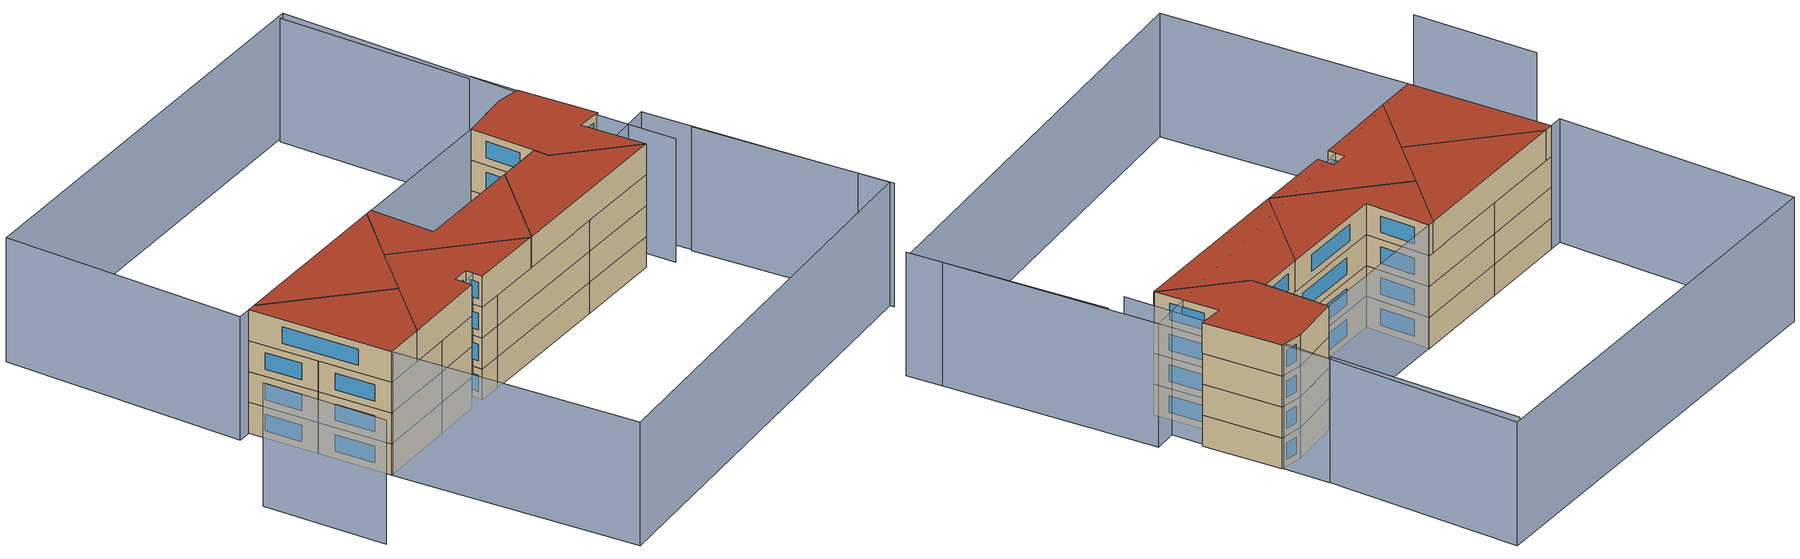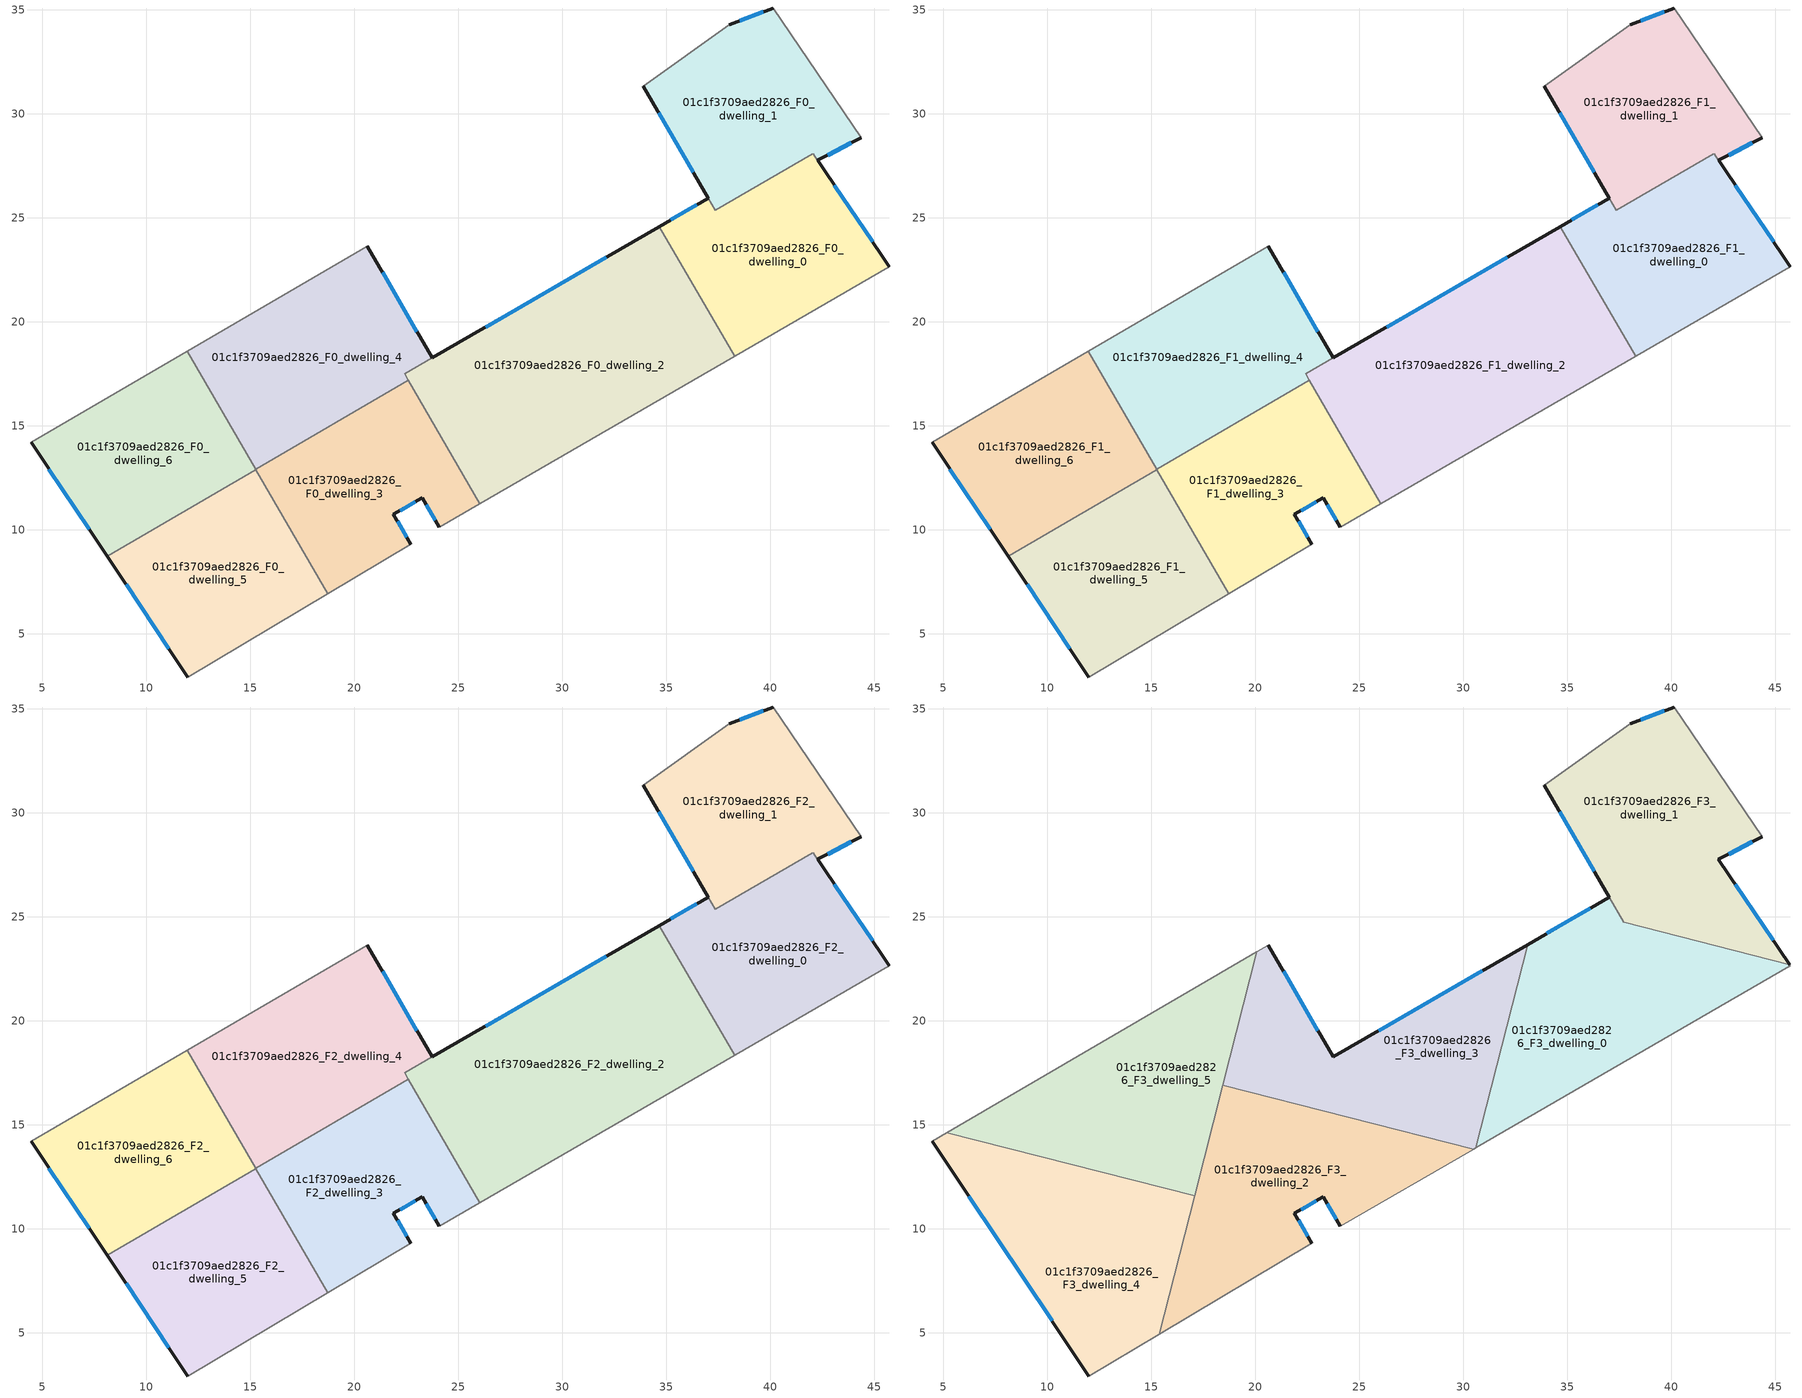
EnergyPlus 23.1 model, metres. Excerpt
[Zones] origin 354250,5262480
01c1f3709aed2826_F0_dwelling_0
 floor ground (EU_floor_Construction): 42.28,27.77 45.74,22.65 38.29,18.34 34.68,24.58 37.03,25.94 37.37,25.36 42.06,28.08 z0
 wall outside (EU_wall_Construction): 37.03,25.94 34.68,24.58 / 45.74,22.65 42.28,27.76 z0:3
 wall to 01c1f3709aed2826_F0_dwelling_1 (EU_wall_Construction): 42.28,27.77 42.07,28.08 / 42.06,28.08 37.37,25.36 37.03,25.94 z0:3
 wall adiabatic (EU_wall_Construction): 38.29,18.34 45.74,22.65 z0:3
 wall to 01c1f3709aed2826_F0_dwelling_2 (EU_wall_Construction): 34.68,24.58 38.29,18.34 z0:3
 window (EU_Window_Construction): 36.48,25.62 35.23,24.9 / 44.93,23.85 43.09,26.56 z0.7:2.3
01c1f3709aed2826_F0_dwelling_1
 floor ground (EU_floor_Construction): 40.16,35.09 44.39,28.86 42.28,27.77 42.07,28.08 37.37,25.36 33.91,31.32 38.04,34.29 z0
 wall outside (EU_wall_Construction): 40.16,35.09 38.04,34.29 / 42.28,27.77 44.39,28.86 / 33.91,31.32 37.03,25.94 z0:3
 wall adiabatic (EU_wall_Construction): 38.04,34.29 33.91,31.32 / 44.39,28.86 40.16,35.09 z0:3
 window (EU_Window_Construction): 39.67,34.9 38.54,34.48 / 42.78,28.02 43.9,28.6 / 34.65,30.06 36.3,27.2 z0.7:2.3
01c1f3709aed2826_F0_dwelling_2
 floor ground (EU_floor_Construction): 34.68,24.58 38.29,18.34 26.05,11.25 22.43,17.5 z0
 wall outside (EU_wall_Construction): 34.68,24.58 23.76,18.27 z0:3
 wall adiabatic (EU_wall_Construction): 26.05,11.25 38.29,18.34 z0:3
 wall to 01c1f3709aed2826_F0_dwelling_4 (EU_wall_Construction): 23.76,18.26 22.43,17.5 22.61,17.18 z0:3
 wall to 01c1f3709aed2826_F0_dwelling_3 (EU_wall_Construction): 22.61,17.18 26.05,11.25 z0:3
 window (EU_Window_Construction): 32.12,23.1 26.32,19.75 z0.7:2.3
01c1f3709aed2826_F0_dwelling_3
 floor ground (EU_floor_Construction): 22.61,17.18 26.05,11.25 24.1,10.12 23.27,11.54 21.89,10.74 22.72,9.32 18.73,6.93 15.26,12.92 z0
 wall outside (EU_wall_Construction): 22.72,9.32 21.89,10.74 23.27,11.54 24.1,10.12 z0:3
 wall adiabatic (EU_wall_Construction): 18.73,6.93 22.72,9.32 / 24.1,10.12 26.05,11.25 z0:3
 wall to 01c1f3709aed2826_F0_dwelling_4 (EU_wall_Construction): 22.61,17.18 15.26,12.92 z0:3
 wall to 01c1f3709aed2826_F0_dwelling_5 (EU_wall_Construction): 15.28,12.89 18.73,6.93 z0:3
 wall to 01c1f3709aed2826_F0_dwelling_6 (EU_wall_Construction): 15.26,12.92 15.28,12.89 z0:3
 window (EU_Window_Construction): 23.47,11.2 23.91,10.45 / 22.22,10.92 22.95,11.35 / 22.53,9.65 22.09,10.4 z0.7:2.3
01c1f3709aed2826_F0_dwelling_4
 floor ground (EU_floor_Construction): 20.63,23.65 23.76,18.26 22.43,17.5 22.61,17.18 15.26,12.92 11.98,18.59 z0
 wall outside (EU_wall_Construction): 23.76,18.26 20.63,23.65 z0:3
 wall adiabatic (EU_wall_Construction): 20.63,23.65 11.98,18.59 z0:3
 wall to 01c1f3709aed2826_F0_dwelling_6 (EU_wall_Construction): 11.98,18.59 15.26,12.92 z0:3
 window (EU_Window_Construction): 23.02,19.53 21.37,22.38 z0.7:2.3
01c1f3709aed2826_F0_dwelling_5
 floor ground (EU_floor_Construction): 15.28,12.89 18.73,6.93 12.01,2.92 8.12,8.74 z0
 wall outside (EU_wall_Construction): 8.12,8.74 12.01,2.92 z0:3
 wall adiabatic (EU_wall_Construction): 12.01,2.92 18.73,6.93 z0:3
 wall to 01c1f3709aed2826_F0_dwelling_6 (EU_wall_Construction): 15.28,12.89 8.12,8.74 z0:3
 window (EU_Window_Construction): 9.03,7.37 11.1,4.29 z0.7:2.3
01c1f3709aed2826_F0_dwelling_6
 floor ground (EU_floor_Construction): 11.98,18.59 15.28,12.89 8.12,8.74 4.47,14.21 z0
 wall outside (EU_wall_Construction): 4.47,14.21 8.12,8.74 z0:3
 wall adiabatic (EU_wall_Construction): 11.98,18.59 4.47,14.21 z0:3
 window (EU_Window_Construction): 5.33,12.92 7.26,10.02 z0.7:2.3
01c1f3709aed2826_F1_dwelling_0
 floor to 01c1f3709aed2826_F0_dwelling_0 (EU_floor_Construction): 42.28,27.77 45.74,22.65 38.29,18.34 34.68,24.58 37.03,25.94 37.37,25.36 42.07,28.08 z3
 wall outside (EU_wall_Construction): 37.03,25.94 34.68,24.58 / 45.74,22.65 42.28,27.76 z3:6
 wall to 01c1f3709aed2826_F1_dwelling_1 (EU_wall_Construction): 42.28,27.77 42.07,28.08 / 42.06,28.08 37.37,25.36 37.03,25.94 z3:6
 wall adiabatic (EU_wall_Construction): 38.29,18.34 45.74,22.65 z3:6
 wall to 01c1f3709aed2826_F1_dwelling_2 (EU_wall_Construction): 34.68,24.58 38.29,18.34 z3:6
 window (EU_Window_Construction): 36.48,25.62 35.23,24.9 / 44.93,23.85 43.09,26.56 z3.7:5.3
01c1f3709aed2826_F1_dwelling_1
 floor to 01c1f3709aed2826_F0_dwelling_1 (EU_floor_Construction): 40.16,35.09 44.39,28.86 42.28,27.77 42.07,28.08 37.37,25.36 33.91,31.32 38.04,34.29 z3
 wall outside (EU_wall_Construction): 40.16,35.09 38.04,34.29 / 42.28,27.77 44.39,28.86 / 33.91,31.32 37.03,25.94 z3:6
 wall adiabatic (EU_wall_Construction): 38.04,34.29 33.91,31.32 / 44.39,28.86 40.16,35.09 z3:6
 window (EU_Window_Construction): 39.67,34.9 38.54,34.48 / 42.78,28.02 43.9,28.6 / 34.65,30.06 36.3,27.2 z3.7:5.3
01c1f3709aed2826_F1_dwelling_2
 floor to 01c1f3709aed2826_F0_dwelling_2 (EU_floor_Construction): 34.68,24.58 38.29,18.34 26.05,11.25 22.43,17.5 z3
 wall outside (EU_wall_Construction): 34.68,24.58 23.76,18.27 z3:6
 wall adiabatic (EU_wall_Construction): 26.05,11.25 38.29,18.34 z3:6
 wall to 01c1f3709aed2826_F1_dwelling_4 (EU_wall_Construction): 23.76,18.26 22.43,17.5 22.61,17.18 z3:6
 wall to 01c1f3709aed2826_F1_dwelling_3 (EU_wall_Construction): 22.61,17.18 26.05,11.25 z3:6
 window (EU_Window_Construction): 32.12,23.1 26.32,19.75 z3.7:5.3
01c1f3709aed2826_F1_dwelling_3
 floor to 01c1f3709aed2826_F0_dwelling_3 (EU_floor_Construction): 22.61,17.18 26.05,11.25 24.1,10.12 23.27,11.54 21.89,10.74 22.72,9.32 18.73,6.93 15.26,12.92 z3
 wall outside (EU_wall_Construction): 22.72,9.32 21.89,10.74 23.27,11.54 24.1,10.12 z3:6
 wall adiabatic (EU_wall_Construction): 18.73,6.93 22.72,9.32 / 24.1,10.12 26.05,11.25 z3:6
 wall to 01c1f3709aed2826_F1_dwelling_4 (EU_wall_Construction): 22.61,17.18 15.26,12.92 z3:6
 wall to 01c1f3709aed2826_F1_dwelling_5 (EU_wall_Construction): 15.28,12.89 18.73,6.93 z3:6
 wall to 01c1f3709aed2826_F1_dwelling_6 (EU_wall_Construction): 15.26,12.92 15.28,12.89 z3:6
 window (EU_Window_Construction): 23.47,11.2 23.91,10.45 / 22.22,10.92 22.95,11.35 / 22.53,9.65 22.09,10.4 z3.7:5.3
01c1f3709aed2826_F1_dwelling_4
 floor to 01c1f3709aed2826_F0_dwelling_4 (EU_floor_Construction): 20.63,23.65 23.76,18.26 22.43,17.5 22.61,17.18 15.26,12.92 11.98,18.59 z3
 wall outside (EU_wall_Construction): 23.76,18.26 20.63,23.65 z3:6
 wall adiabatic (EU_wall_Construction): 20.63,23.65 11.98,18.59 z3:6
 wall to 01c1f3709aed2826_F1_dwelling_6 (EU_wall_Construction): 11.98,18.59 15.26,12.92 z3:6
 window (EU_Window_Construction): 23.02,19.53 21.37,22.38 z3.7:5.3
01c1f3709aed2826_F1_dwelling_5
 floor to 01c1f3709aed2826_F0_dwelling_5 (EU_floor_Construction): 15.28,12.89 18.73,6.93 12.01,2.92 8.12,8.74 z3
 wall outside (EU_wall_Construction): 8.12,8.74 12.01,2.92 z3:6
 wall adiabatic (EU_wall_Construction): 12.01,2.92 18.73,6.93 z3:6
 wall to 01c1f3709aed2826_F1_dwelling_6 (EU_wall_Construction): 15.28,12.89 8.12,8.74 z3:6
 window (EU_Window_Construction): 9.03,7.37 11.1,4.29 z3.7:5.3
01c1f3709aed2826_F1_dwelling_6
 floor to 01c1f3709aed2826_F0_dwelling_6 (EU_floor_Construction): 11.98,18.59 15.28,12.89 8.12,8.74 4.47,14.21 z3
 wall outside (EU_wall_Construction): 4.47,14.21 8.12,8.74 z3:6
 wall adiabatic (EU_wall_Construction): 11.98,18.59 4.47,14.21 z3:6
 window (EU_Window_Construction): 5.33,12.92 7.26,10.02 z3.7:5.3
01c1f3709aed2826_F2_dwelling_0
 floor to 01c1f3709aed2826_F1_dwelling_0 (EU_floor_Construction): 42.28,27.77 45.74,22.65 38.29,18.34 34.68,24.58 37.03,25.94 37.37,25.36 42.07,28.08 z6
 wall outside (EU_wall_Construction): 37.03,25.94 34.68,24.58 / 45.74,22.65 42.28,27.76 z6:9
 wall to 01c1f3709aed2826_F2_dwelling_1 (EU_wall_Construction): 42.28,27.77 42.07,28.08 / 42.06,28.08 37.37,25.36 37.03,25.94 z6:9
 wall adiabatic (EU_wall_Construction): 38.29,18.34 45.74,22.65 z6:9
 wall to 01c1f3709aed2826_F2_dwelling_2 (EU_wall_Construction): 34.68,24.58 38.29,18.34 z6:9
 window (EU_Window_Construction): 36.48,25.62 35.23,24.9 / 44.93,23.85 43.09,26.56 z6.7:8.3
01c1f3709aed2826_F2_dwelling_1
 floor to 01c1f3709aed2826_F1_dwelling_1 (EU_floor_Construction): 40.16,35.09 44.39,28.86 42.28,27.77 42.07,28.08 37.37,25.36 33.91,31.32 38.04,34.29 z6
 wall outside (EU_wall_Construction): 40.16,35.09 38.04,34.29 / 42.28,27.77 44.39,28.86 / 33.91,31.32 37.03,25.94 z6:9
 wall adiabatic (EU_wall_Construction): 38.04,34.29 33.91,31.32 / 44.39,28.86 40.16,35.09 z6:9
 window (EU_Window_Construction): 39.67,34.9 38.54,34.48 / 42.78,28.02 43.9,28.6 / 34.65,30.06 36.3,27.2 z6.7:8.3
01c1f3709aed2826_F2_dwelling_2
 floor to 01c1f3709aed2826_F1_dwelling_2 (EU_floor_Construction): 34.68,24.58 38.29,18.34 26.05,11.25 22.43,17.5 z6
 wall outside (EU_wall_Construction): 34.68,24.58 23.76,18.27 z6:9
 wall adiabatic (EU_wall_Construction): 26.05,11.25 38.29,18.34 z6:9
 wall to 01c1f3709aed2826_F2_dwelling_4 (EU_wall_Construction): 23.76,18.26 22.43,17.5 22.61,17.18 z6:9
 wall to 01c1f3709aed2826_F2_dwelling_3 (EU_wall_Construction): 22.61,17.18 26.05,11.25 z6:9
 window (EU_Window_Construction): 32.12,23.1 26.32,19.75 z6.7:8.3
01c1f3709aed2826_F2_dwelling_3
 floor to 01c1f3709aed2826_F1_dwelling_3 (EU_floor_Construction): 22.61,17.18 26.05,11.25 24.1,10.12 23.27,11.54 21.89,10.74 22.72,9.32 18.73,6.93 15.26,12.92 z6
 wall outside (EU_wall_Construction): 22.72,9.32 21.89,10.74 23.27,11.54 24.1,10.12 z6:9
 wall adiabatic (EU_wall_Construction): 18.73,6.93 22.72,9.32 / 24.1,10.12 26.05,11.25 z6:9
 wall to 01c1f3709aed2826_F2_dwelling_4 (EU_wall_Construction): 22.61,17.18 15.26,12.92 z6:9
 wall to 01c1f3709aed2826_F2_dwelling_5 (EU_wall_Construction): 15.28,12.89 18.73,6.93 z6:9
 wall to 01c1f3709aed2826_F2_dwelling_6 (EU_wall_Construction): 15.26,12.92 15.28,12.89 z6:9
 window (EU_Window_Construction): 23.47,11.2 23.91,10.45 / 22.22,10.92 22.95,11.35 / 22.53,9.65 22.09,10.4 z6.7:8.3
 ceiling adiabatic (EU_roof_Construction): 17.09,11.59 17.8,14.39 15.26,12.92 15.85,11.9 z9
01c1f3709aed2826_F2_dwelling_4
 floor to 01c1f3709aed2826_F1_dwelling_4 (EU_floor_Construction): 20.63,23.65 23.76,18.26 22.43,17.5 22.61,17.18 15.26,12.92 11.98,18.59 z6
 wall outside (EU_wall_Construction): 23.76,18.26 20.63,23.65 z6:9
 wall adiabatic (EU_wall_Construction): 20.63,23.65 11.98,18.59 z6:9
 wall to 01c1f3709aed2826_F2_dwelling_6 (EU_wall_Construction): 11.98,18.59 15.26,12.92 z6:9
 window (EU_Window_Construction): 23.02,19.53 21.37,22.38 z6.7:8.3
 ceiling adiabatic (EU_roof_Construction): 17.8,14.39 20.08,23.32 11.98,18.59 15.26,12.92 z9
01c1f3709aed2826_F2_dwelling_5
 floor to 01c1f3709aed2826_F1_dwelling_5 (EU_floor_Construction): 15.28,12.89 18.73,6.93 12.01,2.92 8.12,8.74 z6
 wall outside (EU_wall_Construction): 8.12,8.74 12.01,2.92 z6:9
 wall adiabatic (EU_wall_Construction): 12.01,2.92 18.73,6.93 z6:9
 wall to 01c1f3709aed2826_F2_dwelling_6 (EU_wall_Construction): 15.28,12.89 8.12,8.74 z6:9
 window (EU_Window_Construction): 9.03,7.37 11.1,4.29 z6.7:8.3
01c1f3709aed2826_F2_dwelling_6
 floor to 01c1f3709aed2826_F1_dwelling_6 (EU_floor_Construction): 11.98,18.59 15.28,12.89 8.12,8.74 4.47,14.21 z6
 wall outside (EU_wall_Construction): 4.47,14.21 8.12,8.74 z6:9
 wall adiabatic (EU_wall_Construction): 11.98,18.59 4.47,14.21 z6:9
 window (EU_Window_Construction): 5.33,12.92 7.26,10.02 z6.7:8.3
01c1f3709aed2826_F3_dwelling_0
 floor to 01c1f3709aed2826_F2_dwelling_0 (EU_floor_Construction): 45.71,22.69 45.74,22.65 38.29,18.34 34.68,24.58 37.03,25.94 37.74,24.73 z9
 floor to 01c1f3709aed2826_F2_dwelling_2 (EU_floor_Construction): 34.68,24.58 38.29,18.34 30.61,13.89 33.11,23.67 z9
 wall outside (EU_wall_Construction): 37.03,25.94 33.11,23.67 z9:12
 wall adiabatic (EU_wall_Construction): 30.61,13.89 45.74,22.65 45.71,22.69 z9:12
 wall to 01c1f3709aed2826_F3_dwelling_3 (EU_wall_Construction): 33.11,23.67 30.61,13.89 z9:12
 wall to 01c1f3709aed2826_F3_dwelling_1 (EU_wall_Construction): 45.71,22.69 37.74,24.73 37.03,25.94 z9:12
 window (EU_Window_Construction): 36.11,25.41 34.03,24.2 z9.7:11.3
 roof outside (EU_roof_Construction): 45.74,22.65 45.71,22.69 37.74,24.73 37.03,25.94 33.11,23.67 30.61,13.89 z12
01c1f3709aed2826_F3_dwelling_1
 floor to 01c1f3709aed2826_F2_dwelling_1 (EU_floor_Construction): 40.16,35.09 44.39,28.86 42.28,27.77 42.07,28.08 37.37,25.36 33.91,31.32 38.04,34.29 z9
 floor to 01c1f3709aed2826_F2_dwelling_0 (EU_floor_Construction): 42.28,27.77 45.71,22.69 37.74,24.73 37.37,25.36 42.07,28.08 z9
 wall outside (EU_wall_Construction): 40.16,35.09 38.04,34.29 / 45.71,22.69 42.28,27.77 44.4,28.86 / 33.91,31.32 37.03,25.94 z9:12
 wall adiabatic (EU_wall_Construction): 38.04,34.29 33.91,31.32 / 44.4,28.86 40.16,35.09 z9:12
 window (EU_Window_Construction): 39.67,34.9 38.54,34.48 / 42.78,28.02 43.9,28.6 / 44.91,23.89 43.09,26.57 / 34.65,30.06 36.3,27.2 z9.7:11.3
 roof outside (EU_roof_Construction): 45.71,22.69 42.28,27.77 44.4,28.86 40.16,35.09 38.04,34.29 33.91,31.32 37.74,24.73 z12
01c1f3709aed2826_F3_dwelling_2
 floor to 01c1f3709aed2826_F2_dwelling_3 (EU_floor_Construction): 23.53,15.61 26.05,11.25 24.1,10.12 23.27,11.54 21.89,10.74 22.72,9.32 18.73,6.93 16.77,10.33 17.8,14.39 21.01,16.25 z9
 floor to 01c1f3709aed2826_F2_dwelling_2 (EU_floor_Construction): 30.5,13.83 26.05,11.25 23.53,15.61 z9
 floor to 01c1f3709aed2826_F2_dwelling_5 (EU_floor_Construction): 16.77,10.33 18.73,6.93 15.39,4.94 z9
 floor to 01c1f3709aed2826_F2_dwelling_4 (EU_floor_Construction): 21.01,16.25 17.8,14.39 18.44,16.9 z9
 wall outside (EU_wall_Construction): 22.72,9.32 21.89,10.74 23.27,11.54 24.1,10.12 z9:12
 wall adiabatic (EU_wall_Construction): 15.39,4.94 22.72,9.32 / 24.1,10.12 30.51,13.83 z9:12
 wall to 01c1f3709aed2826_F3_dwelling_3 (EU_wall_Construction): 30.51,13.83 18.44,16.9 z9:12
 wall to 01c1f3709aed2826_F3_dwelling_4 (EU_wall_Construction): 17.09,11.59 15.39,4.94 z9:12
 wall to 01c1f3709aed2826_F3_dwelling_5 (EU_wall_Construction): 18.44,16.9 17.09,11.59 z9:12
 window (EU_Window_Construction): 22.53,9.65 22.09,10.4 / 23.47,11.2 23.91,10.45 / 22.22,10.92 22.95,11.35 z9.7:11.3
 roof outside (EU_roof_Construction): 24.1,10.12 30.51,13.83 18.44,16.9 15.39,4.94 22.72,9.32 21.89,10.74 23.27,11.54 z12
01c1f3709aed2826_F3_dwelling_3
 floor to 01c1f3709aed2826_F2_dwelling_2 (EU_floor_Construction): 33.11,23.67 30.61,13.89 30.5,13.83 23.53,15.61 22.43,17.5 z9
 floor to 01c1f3709aed2826_F2_dwelling_4 (EU_floor_Construction): 20.63,23.65 23.75,18.26 22.43,17.5 22.61,17.18 21.01,16.25 18.44,16.9 20.08,23.32 z9
 floor to 01c1f3709aed2826_F2_dwelling_3 (EU_floor_Construction): 22.61,17.18 23.53,15.61 21.01,16.25 z9
 wall outside (EU_wall_Construction): 33.11,23.67 23.76,18.26 20.63,23.65 z9:12
 wall adiabatic (EU_wall_Construction): 20.63,23.65 20.08,23.33 / 30.51,13.83 30.61,13.89 z9:12
 wall to 01c1f3709aed2826_F3_dwelling_5 (EU_wall_Construction): 20.08,23.33 18.44,16.9 z9:12
 window (EU_Window_Construction): 23.02,19.53 21.37,22.38 / 30.91,22.4 25.95,19.53 z9.7:11.3
 roof outside (EU_roof_Construction): 30.61,13.89 33.11,23.67 23.76,18.26 20.63,23.65 20.08,23.33 18.44,16.9 30.51,13.83 z12
01c1f3709aed2826_F3_dwelling_4
 floor to 01c1f3709aed2826_F2_dwelling_5 (EU_floor_Construction): 15.85,11.9 16.77,10.33 15.39,4.94 12.01,2.92 8.12,8.74 14.28,12.3 z9
 floor to 01c1f3709aed2826_F2_dwelling_6 (EU_floor_Construction): 14.28,12.3 8.12,8.74 4.47,14.21 5.18,14.62 z9
 floor to 01c1f3709aed2826_F2_dwelling_3 (EU_floor_Construction): 17.09,11.59 16.77,10.33 15.85,11.9 z9
 wall outside (EU_wall_Construction): 4.47,14.21 12.01,2.92 z9:12
 wall adiabatic (EU_wall_Construction): 12.01,2.92 15.39,4.94 / 5.18,14.62 4.47,14.21 z9:12
 wall to 01c1f3709aed2826_F3_dwelling_5 (EU_wall_Construction): 17.09,11.59 5.18,14.62 z9:12
 window (EU_Window_Construction): 6.24,11.56 10.24,5.57 z9.7:11.3
 roof outside (EU_roof_Construction): 15.39,4.94 17.09,11.59 5.18,14.62 4.47,14.21 12.01,2.92 z12
01c1f3709aed2826_F3_dwelling_5
 floor to 01c1f3709aed2826_F2_dwelling_6 (EU_floor_Construction): 11.98,18.59 15.28,12.89 14.28,12.3 5.18,14.62 z9
 floor to 01c1f3709aed2826_F2_dwelling_5 (EU_floor_Construction): 15.28,12.89 15.85,11.9 14.28,12.3 z9
 floor adiabatic (EU_floor_Construction): 20.08,23.33 17.09,11.59 15.85,11.9 11.98,18.59 z9
 wall adiabatic (EU_wall_Construction): 20.08,23.33 5.18,14.62 z9:12
 roof outside (EU_roof_Construction): 17.09,11.59 20.08,23.33 5.18,14.62 z12
shading: 0.29,3.37 6.62,-6.6 / 37.39,38.53 27.83,54.17 / 61.21,7.79 50.34,23.32 / 48.3,22.23 37.64,38.82 / 60.97,8.08 25.25,-16.4 / 25.25,-16.4 12.01,2.92 / 12.01,2.92 47.73,27.4 / 47.73,27.4 60.97,8.08 / 39.95,34.83 3.34,13.55 / 3.34,13.55 -8.25,33.5 / -8.25,33.5 28.36,54.78 / 28.36,54.78 39.95,34.83 z0:12
[Building]
EU S2 Campaign: North Axis=0; Terrain=City; Solar Distribution=FullExterior
[Site:Location]
Budapest.Ferenc.Liszt.Intl.AP: Latitude=47.437; Longitude=19.256; Time Zone=1; Elevation=185
[SizingPeriod:WeatherFileDays]
AnnualSizingPeriod: Begin Month=1; Begin Day of Month=1; End Month=12; End Day of Month=31; Day of Week for Start Day=Monday; Use Weather File Daylight Saving Period=No; Use Weather File Rain and Snow Indicators=No
[MATERIAL]
EU_InternalMass_Material: Roughness=MediumRough; Thickness=0.1; Conductivity=1; Density=1800; Specific Heat=900; Thermal Absorptance=0.9; Solar Absorptance=0.7; Visible Absorptance=0.7
[MATERIAL:NOMASS] Roughness=MediumRough; Thermal Absorptance=0.9; Solar Absorptance=0.7; Visible Absorptance=0.7
Name | Thermal Resistance
EU_wall_NoMass | 0.832559
EU_roof_NoMass | 1.39638
EU_floor_NoMass | 0.872794
[WINDOWMATERIAL:SIMPLEGLAZINGSYSTEM]
EU_Window_SimpleGlazing: UFactor=2.79869; Solar Heat Gain Coefficient=0.75; Visible Transmittance=0.75
[CONSTRUCTION]
EU_wall_Construction: EU_wall_NoMass
EU_roof_Construction: EU_roof_NoMass
EU_floor_Construction: EU_floor_NoMass
EU_Window_Construction: EU_Window_SimpleGlazing
EU_InternalMass_Construction: EU_InternalMass_Material
[ZONE] Type=1; Multiplier=1; Ceiling Height=autocalculate; Floor Area=autocalculate; Part of Total Floor Area=Yes
Name | Volume
01c1f3709aed2826_F0_dwelling_0 | 169.797
01c1f3709aed2826_F1_dwelling_0; 01c1f3709aed2826_F2_dwelling_0 | 169.804
01c1f3709aed2826_F3_dwelling_0 | 226.263
01c1f3709aed2826_F0_dwelling_1; 01c1f3709aed2826_F1_dwelling_1; 01c1f3709aed2826_F2_dwelling_1 | 165.013
01c1f3709aed2826_F3_dwelling_1 | 224.296
01c1f3709aed2826_F0_dwelling_2; 01c1f3709aed2826_F1_dwelling_2; 01c1f3709aed2826_F2_dwelling_2 | 306.413
01c1f3709aed2826_F3_dwelling_2 | 221.222
01c1f3709aed2826_F0_dwelling_3; 01c1f3709aed2826_F1_dwelling_3; 01c1f3709aed2826_F2_dwelling_3 | 167.422
01c1f3709aed2826_F3_dwelling_3 | 221.209
01c1f3709aed2826_F0_dwelling_4; 01c1f3709aed2826_F1_dwelling_4; 01c1f3709aed2826_F2_dwelling_4 | 195.941
01c1f3709aed2826_F3_dwelling_4 | 223.254
01c1f3709aed2826_F0_dwelling_5; 01c1f3709aed2826_F1_dwelling_5; 01c1f3709aed2826_F2_dwelling_5 | 167.433
01c1f3709aed2826_F3_dwelling_5 | 223.265
01c1f3709aed2826_F0_dwelling_6; 01c1f3709aed2826_F1_dwelling_6; 01c1f3709aed2826_F2_dwelling_6 | 167.465
[INTERNALMASS] Construction=EU_InternalMass_Construction
Name | Zone or ZoneList | Surface Area
01c1f3709aed2826_F0_dwelling_0_EU_InternalMass | 01c1f3709aed2826_F0_dwelling_0 | 56.6003
01c1f3709aed2826_F0_dwelling_1_EU_InternalMass | 01c1f3709aed2826_F0_dwelling_1 | 55.0299
01c1f3709aed2826_F0_dwelling_2_EU_InternalMass | 01c1f3709aed2826_F0_dwelling_2 | 102.137
01c1f3709aed2826_F0_dwelling_3_EU_InternalMass | 01c1f3709aed2826_F0_dwelling_3 | 55.8071
01c1f3709aed2826_F0_dwelling_4_EU_InternalMass | 01c1f3709aed2826_F0_dwelling_4 | 65.3133
01c1f3709aed2826_F0_dwelling_5_EU_InternalMass | 01c1f3709aed2826_F0_dwelling_5 | 55.8112
01c1f3709aed2826_F0_dwelling_6_EU_InternalMass | 01c1f3709aed2826_F0_dwelling_6 | 55.8214
01c1f3709aed2826_F1_dwelling_0_EU_InternalMass | 01c1f3709aed2826_F1_dwelling_0 | 56.6003
01c1f3709aed2826_F1_dwelling_1_EU_InternalMass | 01c1f3709aed2826_F1_dwelling_1 | 55.0299
01c1f3709aed2826_F1_dwelling_2_EU_InternalMass | 01c1f3709aed2826_F1_dwelling_2 | 102.137
01c1f3709aed2826_F1_dwelling_3_EU_InternalMass | 01c1f3709aed2826_F1_dwelling_3 | 55.8071
01c1f3709aed2826_F1_dwelling_4_EU_InternalMass | 01c1f3709aed2826_F1_dwelling_4 | 65.3133
01c1f3709aed2826_F1_dwelling_5_EU_InternalMass | 01c1f3709aed2826_F1_dwelling_5 | 55.8112
01c1f3709aed2826_F1_dwelling_6_EU_InternalMass | 01c1f3709aed2826_F1_dwelling_6 | 55.8214
01c1f3709aed2826_F2_dwelling_0_EU_InternalMass | 01c1f3709aed2826_F2_dwelling_0 | 56.6003
01c1f3709aed2826_F2_dwelling_1_EU_InternalMass | 01c1f3709aed2826_F2_dwelling_1 | 55.0299
01c1f3709aed2826_F2_dwelling_2_EU_InternalMass | 01c1f3709aed2826_F2_dwelling_2 | 102.137
01c1f3709aed2826_F2_dwelling_3_EU_InternalMass | 01c1f3709aed2826_F2_dwelling_3 | 55.8071
01c1f3709aed2826_F2_dwelling_4_EU_InternalMass | 01c1f3709aed2826_F2_dwelling_4 | 65.3133
01c1f3709aed2826_F2_dwelling_5_EU_InternalMass | 01c1f3709aed2826_F2_dwelling_5 | 55.8112
01c1f3709aed2826_F2_dwelling_6_EU_InternalMass | 01c1f3709aed2826_F2_dwelling_6 | 55.8214
01c1f3709aed2826_F3_dwelling_0_EU_InternalMass | 01c1f3709aed2826_F3_dwelling_0 | 75.4205
01c1f3709aed2826_F3_dwelling_1_EU_InternalMass | 01c1f3709aed2826_F3_dwelling_1 | 74.7852
01c1f3709aed2826_F3_dwelling_2_EU_InternalMass | 01c1f3709aed2826_F3_dwelling_2 | 73.7408
01c1f3709aed2826_F3_dwelling_3_EU_InternalMass | 01c1f3709aed2826_F3_dwelling_3 | 73.7364
01c1f3709aed2826_F3_dwelling_4_EU_InternalMass | 01c1f3709aed2826_F3_dwelling_4 | 74.418
01c1f3709aed2826_F3_dwelling_5_EU_InternalMass | 01c1f3709aed2826_F3_dwelling_5 | 74.4215
[OTHEREQUIPMENT] Fuel Type=Electricity; Design Level Calculation Method=Watts/Area; Power per Zone Floor Area=1; Fraction Latent=0; Fraction Radiant=0; Fraction Lost=0; Carbon Dioxide Generation Rate=0; EndUse Subcategory=EU_Step8_InternalGains
Name | Zone or ZoneList or Space or SpaceList | Schedule
EU_Step8_InternalGain_01c1f3709aed2826_F0_dwelling_0_f000 | 01c1f3709aed2826_F0_dwelling_0 | EU_Step8_GainSchedule_01c1f3709aed2826_F0_dwelling_0_f000
EU_Step8_InternalGain_01c1f3709aed2826_F0_dwelling_1_f000 | 01c1f3709aed2826_F0_dwelling_1 | EU_Step8_GainSchedule_01c1f3709aed2826_F0_dwelling_1_f000
EU_Step8_InternalGain_01c1f3709aed2826_F0_dwelling_2_f000 | 01c1f3709aed2826_F0_dwelling_2 | EU_Step8_GainSchedule_01c1f3709aed2826_F0_dwelling_2_f000
EU_Step8_InternalGain_01c1f3709aed2826_F0_dwelling_3_f000 | 01c1f3709aed2826_F0_dwelling_3 | EU_Step8_GainSchedule_01c1f3709aed2826_F0_dwelling_3_f000
EU_Step8_InternalGain_01c1f3709aed2826_F0_dwelling_4_f000 | 01c1f3709aed2826_F0_dwelling_4 | EU_Step8_GainSchedule_01c1f3709aed2826_F0_dwelling_4_f000
EU_Step8_InternalGain_01c1f3709aed2826_F0_dwelling_5_f000 | 01c1f3709aed2826_F0_dwelling_5 | EU_Step8_GainSchedule_01c1f3709aed2826_F0_dwelling_5_f000
EU_Step8_InternalGain_01c1f3709aed2826_F0_dwelling_6_f000 | 01c1f3709aed2826_F0_dwelling_6 | EU_Step8_GainSchedule_01c1f3709aed2826_F0_dwelling_6_f000
EU_Step8_InternalGain_01c1f3709aed2826_F1_dwelling_0_f000 | 01c1f3709aed2826_F1_dwelling_0 | EU_Step8_GainSchedule_01c1f3709aed2826_F1_dwelling_0_f000
EU_Step8_InternalGain_01c1f3709aed2826_F1_dwelling_1_f000 | 01c1f3709aed2826_F1_dwelling_1 | EU_Step8_GainSchedule_01c1f3709aed2826_F1_dwelling_1_f000
EU_Step8_InternalGain_01c1f3709aed2826_F1_dwelling_2_f000 | 01c1f3709aed2826_F1_dwelling_2 | EU_Step8_GainSchedule_01c1f3709aed2826_F1_dwelling_2_f000
EU_Step8_InternalGain_01c1f3709aed2826_F1_dwelling_3_f000 | 01c1f3709aed2826_F1_dwelling_3 | EU_Step8_GainSchedule_01c1f3709aed2826_F1_dwelling_3_f000
EU_Step8_InternalGain_01c1f3709aed2826_F1_dwelling_4_f000 | 01c1f3709aed2826_F1_dwelling_4 | EU_Step8_GainSchedule_01c1f3709aed2826_F1_dwelling_4_f000
EU_Step8_InternalGain_01c1f3709aed2826_F1_dwelling_5_f000 | 01c1f3709aed2826_F1_dwelling_5 | EU_Step8_GainSchedule_01c1f3709aed2826_F1_dwelling_5_f000
EU_Step8_InternalGain_01c1f3709aed2826_F1_dwelling_6_f000 | 01c1f3709aed2826_F1_dwelling_6 | EU_Step8_GainSchedule_01c1f3709aed2826_F1_dwelling_6_f000
EU_Step8_InternalGain_01c1f3709aed2826_F2_dwelling_0_f000 | 01c1f3709aed2826_F2_dwelling_0 | EU_Step8_GainSchedule_01c1f3709aed2826_F2_dwelling_0_f000
EU_Step8_InternalGain_01c1f3709aed2826_F2_dwelling_1_f000 | 01c1f3709aed2826_F2_dwelling_1 | EU_Step8_GainSchedule_01c1f3709aed2826_F2_dwelling_1_f000
EU_Step8_InternalGain_01c1f3709aed2826_F2_dwelling_2_f000 | 01c1f3709aed2826_F2_dwelling_2 | EU_Step8_GainSchedule_01c1f3709aed2826_F2_dwelling_2_f000
EU_Step8_InternalGain_01c1f3709aed2826_F2_dwelling_3_f000 | 01c1f3709aed2826_F2_dwelling_3 | EU_Step8_GainSchedule_01c1f3709aed2826_F2_dwelling_3_f000
EU_Step8_InternalGain_01c1f3709aed2826_F2_dwelling_4_f000 | 01c1f3709aed2826_F2_dwelling_4 | EU_Step8_GainSchedule_01c1f3709aed2826_F2_dwelling_4_f000
EU_Step8_InternalGain_01c1f3709aed2826_F2_dwelling_5_f000 | 01c1f3709aed2826_F2_dwelling_5 | EU_Step8_GainSchedule_01c1f3709aed2826_F2_dwelling_5_f000
EU_Step8_InternalGain_01c1f3709aed2826_F2_dwelling_6_f000 | 01c1f3709aed2826_F2_dwelling_6 | EU_Step8_GainSchedule_01c1f3709aed2826_F2_dwelling_6_f000
EU_Step8_InternalGain_01c1f3709aed2826_F3_dwelling_0_f000 | 01c1f3709aed2826_F3_dwelling_0 | EU_Step8_GainSchedule_01c1f3709aed2826_F3_dwelling_0_f000
EU_Step8_InternalGain_01c1f3709aed2826_F3_dwelling_1_f000 | 01c1f3709aed2826_F3_dwelling_1 | EU_Step8_GainSchedule_01c1f3709aed2826_F3_dwelling_1_f000
EU_Step8_InternalGain_01c1f3709aed2826_F3_dwelling_2_f000 | 01c1f3709aed2826_F3_dwelling_2 | EU_Step8_GainSchedule_01c1f3709aed2826_F3_dwelling_2_f000
EU_Step8_InternalGain_01c1f3709aed2826_F3_dwelling_3_f000 | 01c1f3709aed2826_F3_dwelling_3 | EU_Step8_GainSchedule_01c1f3709aed2826_F3_dwelling_3_f000
EU_Step8_InternalGain_01c1f3709aed2826_F3_dwelling_4_f000 | 01c1f3709aed2826_F3_dwelling_4 | EU_Step8_GainSchedule_01c1f3709aed2826_F3_dwelling_4_f000
EU_Step8_InternalGain_01c1f3709aed2826_F3_dwelling_5_f000 | 01c1f3709aed2826_F3_dwelling_5 | EU_Step8_GainSchedule_01c1f3709aed2826_F3_dwelling_5_f000
[ZONEVENTILATION:DESIGNFLOWRATE] Schedule=EU_AlwaysOn; Design Flow Rate Calculation Method=AirChanges/Hour; Air Changes per Hour=0.475469; Ventilation Type=Natural; Fan Pressure Rise=0; Fan Total Efficiency=1; Constant Term Coefficient=1; Temperature Term Coefficient=0; Velocity Term Coefficient=0; Velocity Squared Term Coefficient=0; Minimum Indoor Temperature=-100; Maximum Indoor Temperature=100; Delta Temperature=-100; Minimum Outdoor Temperature=-100; Maximum Outdoor Temperature=100; Maximum Wind Speed=40
Name | Zone or ZoneList or Space or SpaceList
EU_ConstantAir_01c1f3709aed2826_F0_dwelling_0 | 01c1f3709aed2826_F0_dwelling_0
EU_ConstantAir_01c1f3709aed2826_F0_dwelling_1 | 01c1f3709aed2826_F0_dwelling_1
EU_ConstantAir_01c1f3709aed2826_F0_dwelling_2 | 01c1f3709aed2826_F0_dwelling_2
EU_ConstantAir_01c1f3709aed2826_F0_dwelling_3 | 01c1f3709aed2826_F0_dwelling_3
EU_ConstantAir_01c1f3709aed2826_F0_dwelling_4 | 01c1f3709aed2826_F0_dwelling_4
EU_ConstantAir_01c1f3709aed2826_F0_dwelling_5 | 01c1f3709aed2826_F0_dwelling_5
EU_ConstantAir_01c1f3709aed2826_F0_dwelling_6 | 01c1f3709aed2826_F0_dwelling_6
EU_ConstantAir_01c1f3709aed2826_F1_dwelling_0 | 01c1f3709aed2826_F1_dwelling_0
EU_ConstantAir_01c1f3709aed2826_F1_dwelling_1 | 01c1f3709aed2826_F1_dwelling_1
EU_ConstantAir_01c1f3709aed2826_F1_dwelling_2 | 01c1f3709aed2826_F1_dwelling_2
EU_ConstantAir_01c1f3709aed2826_F1_dwelling_3 | 01c1f3709aed2826_F1_dwelling_3
EU_ConstantAir_01c1f3709aed2826_F1_dwelling_4 | 01c1f3709aed2826_F1_dwelling_4
EU_ConstantAir_01c1f3709aed2826_F1_dwelling_5 | 01c1f3709aed2826_F1_dwelling_5
EU_ConstantAir_01c1f3709aed2826_F1_dwelling_6 | 01c1f3709aed2826_F1_dwelling_6
EU_ConstantAir_01c1f3709aed2826_F2_dwelling_0 | 01c1f3709aed2826_F2_dwelling_0
EU_ConstantAir_01c1f3709aed2826_F2_dwelling_1 | 01c1f3709aed2826_F2_dwelling_1
EU_ConstantAir_01c1f3709aed2826_F2_dwelling_2 | 01c1f3709aed2826_F2_dwelling_2
EU_ConstantAir_01c1f3709aed2826_F2_dwelling_3 | 01c1f3709aed2826_F2_dwelling_3
EU_ConstantAir_01c1f3709aed2826_F2_dwelling_4 | 01c1f3709aed2826_F2_dwelling_4
EU_ConstantAir_01c1f3709aed2826_F2_dwelling_5 | 01c1f3709aed2826_F2_dwelling_5
EU_ConstantAir_01c1f3709aed2826_F2_dwelling_6 | 01c1f3709aed2826_F2_dwelling_6
EU_ConstantAir_01c1f3709aed2826_F3_dwelling_0 | 01c1f3709aed2826_F3_dwelling_0
EU_ConstantAir_01c1f3709aed2826_F3_dwelling_1 | 01c1f3709aed2826_F3_dwelling_1
EU_ConstantAir_01c1f3709aed2826_F3_dwelling_2 | 01c1f3709aed2826_F3_dwelling_2
EU_ConstantAir_01c1f3709aed2826_F3_dwelling_3 | 01c1f3709aed2826_F3_dwelling_3
EU_ConstantAir_01c1f3709aed2826_F3_dwelling_4 | 01c1f3709aed2826_F3_dwelling_4
EU_ConstantAir_01c1f3709aed2826_F3_dwelling_5 | 01c1f3709aed2826_F3_dwelling_5
[HVACTEMPLATE:THERMOSTAT] Constant Heating Setpoint=20; Constant Cooling Setpoint=50
EU_HeatOnly_01c1f3709aed2826_F0_dwelling_0; EU_HeatOnly_01c1f3709aed2826_F0_dwelling_1; EU_HeatOnly_01c1f3709aed2826_F0_dwelling_2; EU_HeatOnly_01c1f3709aed2826_F0_dwelling_3; EU_HeatOnly_01c1f3709aed2826_F0_dwelling_4; EU_HeatOnly_01c1f3709aed2826_F0_dwelling_5; EU_HeatOnly_01c1f3709aed2826_F0_dwelling_6; EU_HeatOnly_01c1f3709aed2826_F1_dwelling_0; EU_HeatOnly_01c1f3709aed2826_F1_dwelling_1; EU_HeatOnly_01c1f3709aed2826_F1_dwelling_2; EU_HeatOnly_01c1f3709aed2826_F1_dwelling_3; EU_HeatOnly_01c1f3709aed2826_F1_dwelling_4; EU_HeatOnly_01c1f3709aed2826_F1_dwelling_5; EU_HeatOnly_01c1f3709aed2826_F1_dwelling_6; EU_HeatOnly_01c1f3709aed2826_F2_dwelling_0; EU_HeatOnly_01c1f3709aed2826_F2_dwelling_1; EU_HeatOnly_01c1f3709aed2826_F2_dwelling_2; EU_HeatOnly_01c1f3709aed2826_F2_dwelling_3; EU_HeatOnly_01c1f3709aed2826_F2_dwelling_4; EU_HeatOnly_01c1f3709aed2826_F2_dwelling_5; EU_HeatOnly_01c1f3709aed2826_F2_dwelling_6; EU_HeatOnly_01c1f3709aed2826_F3_dwelling_0; EU_HeatOnly_01c1f3709aed2826_F3_dwelling_1; EU_HeatOnly_01c1f3709aed2826_F3_dwelling_2; EU_HeatOnly_01c1f3709aed2826_F3_dwelling_3; EU_HeatOnly_01c1f3709aed2826_F3_dwelling_4; EU_HeatOnly_01c1f3709aed2826_F3_dwelling_5
[HVACTEMPLATE:ZONE:IDEALLOADSAIRSYSTEM] System Availability Schedule=EU_AlwaysOn; Maximum Heating Supply Air Temperature=50; Minimum Cooling Supply Air Temperature=13; Maximum Heating Supply Air Humidity Ratio=0.0156; Minimum Cooling Supply Air Humidity Ratio=0.0077; Heating Limit=NoLimit; Cooling Limit=NoLimit; Heating Availability Schedule=EU_AlwaysOn; Cooling Availability Schedule=EU_CoolingOff; Dehumidification Control Type=ConstantSensibleHeatRatio; Cooling Sensible Heat Ratio=0.7; Dehumidification Setpoint=60; Humidification Control Type=None; Humidification Setpoint=30; Outdoor Air Method=None; Outdoor Air Flow Rate per Person=0.00944; Outdoor Air Flow Rate per Zone Floor Area=0; Outdoor Air Flow Rate per Zone=0; Demand Controlled Ventilation Type=None; Outdoor Air Economizer Type=NoEconomizer; Heat Recovery Type=None; Sensible Heat Recovery Effectiveness=0.7; Latent Heat Recovery Effectiveness=0.65
Name | Template Thermostat
01c1f3709aed2826_F0_dwelling_0 | EU_HeatOnly_01c1f3709aed2826_F0_dwelling_0
01c1f3709aed2826_F0_dwelling_1 | EU_HeatOnly_01c1f3709aed2826_F0_dwelling_1
01c1f3709aed2826_F0_dwelling_2 | EU_HeatOnly_01c1f3709aed2826_F0_dwelling_2
01c1f3709aed2826_F0_dwelling_3 | EU_HeatOnly_01c1f3709aed2826_F0_dwelling_3
01c1f3709aed2826_F0_dwelling_4 | EU_HeatOnly_01c1f3709aed2826_F0_dwelling_4
01c1f3709aed2826_F0_dwelling_5 | EU_HeatOnly_01c1f3709aed2826_F0_dwelling_5
01c1f3709aed2826_F0_dwelling_6 | EU_HeatOnly_01c1f3709aed2826_F0_dwelling_6
01c1f3709aed2826_F1_dwelling_0 | EU_HeatOnly_01c1f3709aed2826_F1_dwelling_0
01c1f3709aed2826_F1_dwelling_1 | EU_HeatOnly_01c1f3709aed2826_F1_dwelling_1
01c1f3709aed2826_F1_dwelling_2 | EU_HeatOnly_01c1f3709aed2826_F1_dwelling_2
01c1f3709aed2826_F1_dwelling_3 | EU_HeatOnly_01c1f3709aed2826_F1_dwelling_3
01c1f3709aed2826_F1_dwelling_4 | EU_HeatOnly_01c1f3709aed2826_F1_dwelling_4
01c1f3709aed2826_F1_dwelling_5 | EU_HeatOnly_01c1f3709aed2826_F1_dwelling_5
01c1f3709aed2826_F1_dwelling_6 | EU_HeatOnly_01c1f3709aed2826_F1_dwelling_6
01c1f3709aed2826_F2_dwelling_0 | EU_HeatOnly_01c1f3709aed2826_F2_dwelling_0
01c1f3709aed2826_F2_dwelling_1 | EU_HeatOnly_01c1f3709aed2826_F2_dwelling_1
01c1f3709aed2826_F2_dwelling_2 | EU_HeatOnly_01c1f3709aed2826_F2_dwelling_2
01c1f3709aed2826_F2_dwelling_3 | EU_HeatOnly_01c1f3709aed2826_F2_dwelling_3
01c1f3709aed2826_F2_dwelling_4 | EU_HeatOnly_01c1f3709aed2826_F2_dwelling_4
01c1f3709aed2826_F2_dwelling_5 | EU_HeatOnly_01c1f3709aed2826_F2_dwelling_5
01c1f3709aed2826_F2_dwelling_6 | EU_HeatOnly_01c1f3709aed2826_F2_dwelling_6
01c1f3709aed2826_F3_dwelling_0 | EU_HeatOnly_01c1f3709aed2826_F3_dwelling_0
01c1f3709aed2826_F3_dwelling_1 | EU_HeatOnly_01c1f3709aed2826_F3_dwelling_1
01c1f3709aed2826_F3_dwelling_2 | EU_HeatOnly_01c1f3709aed2826_F3_dwelling_2
01c1f3709aed2826_F3_dwelling_3 | EU_HeatOnly_01c1f3709aed2826_F3_dwelling_3
01c1f3709aed2826_F3_dwelling_4 | EU_HeatOnly_01c1f3709aed2826_F3_dwelling_4
01c1f3709aed2826_F3_dwelling_5 | EU_HeatOnly_01c1f3709aed2826_F3_dwelling_5
[SIZING:ZONE] Zone Cooling Design Supply Air Temperature Input Method=SupplyAirTemperature; Zone Cooling Design Supply Air Temperature=13; Zone Heating Design Supply Air Temperature Input Method=SupplyAirTemperature; Zone Heating Design Supply Air Temperature=50; Zone Cooling Design Supply Air Humidity Ratio=0.008; Zone Heating Design Supply Air Humidity Ratio=0.008; Cooling Design Air Flow Method=DesignDay; Cooling Design Air Flow Rate=0; Cooling Minimum Air Flow per Zone Floor Area=0.000762; Cooling Minimum Air Flow=0; Cooling Minimum Air Flow Fraction=0.2; Heating Design Air Flow Method=DesignDay; Heating Design Air Flow Rate=0; Heating Maximum Air Flow per Zone Floor Area=0.002032; Heating Maximum Air Flow=0.141576; Heating Maximum Air Flow Fraction=0.3; Account for Dedicated Outdoor Air System=No; Dedicated Outdoor Air System Control Strategy=NeutralSupplyAir; Dedicated Outdoor Air Low Setpoint Temperature for Design=autosize; Dedicated Outdoor Air High Setpoint Temperature for Design=autosize; Zone Load Sizing Method=Sensible Load Only No Latent Load; Zone Latent Cooling Design Supply Air Humidity Ratio Input Method=HumidityRatioDifference; Zone Cooling Design Supply Air Humidity Ratio Difference=0.005; Zone Latent Heating Design Supply Air Humidity Ratio Input Method=HumidityRatioDifference; Zone Humidification Design Supply Air Humidity Ratio Difference=0.005
01c1f3709aed2826_F0_dwelling_0; 01c1f3709aed2826_F0_dwelling_1; 01c1f3709aed2826_F0_dwelling_2; 01c1f3709aed2826_F0_dwelling_3; 01c1f3709aed2826_F0_dwelling_4; 01c1f3709aed2826_F0_dwelling_5; 01c1f3709aed2826_F0_dwelling_6; 01c1f3709aed2826_F1_dwelling_0; 01c1f3709aed2826_F1_dwelling_1; 01c1f3709aed2826_F1_dwelling_2; 01c1f3709aed2826_F1_dwelling_3; 01c1f3709aed2826_F1_dwelling_4; 01c1f3709aed2826_F1_dwelling_5; 01c1f3709aed2826_F1_dwelling_6; 01c1f3709aed2826_F2_dwelling_0; 01c1f3709aed2826_F2_dwelling_1; 01c1f3709aed2826_F2_dwelling_2; 01c1f3709aed2826_F2_dwelling_3; 01c1f3709aed2826_F2_dwelling_4; 01c1f3709aed2826_F2_dwelling_5; 01c1f3709aed2826_F2_dwelling_6; 01c1f3709aed2826_F3_dwelling_0; 01c1f3709aed2826_F3_dwelling_1; 01c1f3709aed2826_F3_dwelling_2; 01c1f3709aed2826_F3_dwelling_3; 01c1f3709aed2826_F3_dwelling_4; 01c1f3709aed2826_F3_dwelling_5
[SCHEDULE:CONSTANT]
Name | Hourly Value
EU_AlwaysOn | 1
EU_CoolingOff | 0
[SCHEDULE:FILE] Column Number=1; Rows to Skip at Top=0; Number of Hours of Data=8760; Column Separator=Comma; Interpolate to Timestep=No; Minutes per Item=60; Adjust Schedule for Daylight Savings=Yes
Name | File
EU_Step8_GainSchedule_01c1f3709aed2826_F0_dwelling_0_f000 | ../../schedules/01c1f3709aed2826/01c1f3709aed2826_F0_dwelling_0_f000_gain.csv
EU_Step8_GainSchedule_01c1f3709aed2826_F0_dwelling_1_f000 | ../../schedules/01c1f3709aed2826/01c1f3709aed2826_F0_dwelling_1_f000_gain.csv
EU_Step8_GainSchedule_01c1f3709aed2826_F0_dwelling_2_f000 | ../../schedules/01c1f3709aed2826/01c1f3709aed2826_F0_dwelling_2_f000_gain.csv
EU_Step8_GainSchedule_01c1f3709aed2826_F0_dwelling_3_f000 | ../../schedules/01c1f3709aed2826/01c1f3709aed2826_F0_dwelling_3_f000_gain.csv
EU_Step8_GainSchedule_01c1f3709aed2826_F0_dwelling_4_f000 | ../../schedules/01c1f3709aed2826/01c1f3709aed2826_F0_dwelling_4_f000_gain.csv
EU_Step8_GainSchedule_01c1f3709aed2826_F0_dwelling_5_f000 | ../../schedules/01c1f3709aed2826/01c1f3709aed2826_F0_dwelling_5_f000_gain.csv
EU_Step8_GainSchedule_01c1f3709aed2826_F0_dwelling_6_f000 | ../../schedules/01c1f3709aed2826/01c1f3709aed2826_F0_dwelling_6_f000_gain.csv
EU_Step8_GainSchedule_01c1f3709aed2826_F1_dwelling_0_f000 | ../../schedules/01c1f3709aed2826/01c1f3709aed2826_F1_dwelling_0_f000_gain.csv
EU_Step8_GainSchedule_01c1f3709aed2826_F1_dwelling_1_f000 | ../../schedules/01c1f3709aed2826/01c1f3709aed2826_F1_dwelling_1_f000_gain.csv
EU_Step8_GainSchedule_01c1f3709aed2826_F1_dwelling_2_f000 | ../../schedules/01c1f3709aed2826/01c1f3709aed2826_F1_dwelling_2_f000_gain.csv
EU_Step8_GainSchedule_01c1f3709aed2826_F1_dwelling_3_f000 | ../../schedules/01c1f3709aed2826/01c1f3709aed2826_F1_dwelling_3_f000_gain.csv
EU_Step8_GainSchedule_01c1f3709aed2826_F1_dwelling_4_f000 | ../../schedules/01c1f3709aed2826/01c1f3709aed2826_F1_dwelling_4_f000_gain.csv
EU_Step8_GainSchedule_01c1f3709aed2826_F1_dwelling_5_f000 | ../../schedules/01c1f3709aed2826/01c1f3709aed2826_F1_dwelling_5_f000_gain.csv
EU_Step8_GainSchedule_01c1f3709aed2826_F1_dwelling_6_f000 | ../../schedules/01c1f3709aed2826/01c1f3709aed2826_F1_dwelling_6_f000_gain.csv
EU_Step8_GainSchedule_01c1f3709aed2826_F2_dwelling_0_f000 | ../../schedules/01c1f3709aed2826/01c1f3709aed2826_F2_dwelling_0_f000_gain.csv
EU_Step8_GainSchedule_01c1f3709aed2826_F2_dwelling_1_f000 | ../../schedules/01c1f3709aed2826/01c1f3709aed2826_F2_dwelling_1_f000_gain.csv
EU_Step8_GainSchedule_01c1f3709aed2826_F2_dwelling_2_f000 | ../../schedules/01c1f3709aed2826/01c1f3709aed2826_F2_dwelling_2_f000_gain.csv
EU_Step8_GainSchedule_01c1f3709aed2826_F2_dwelling_3_f000 | ../../schedules/01c1f3709aed2826/01c1f3709aed2826_F2_dwelling_3_f000_gain.csv
EU_Step8_GainSchedule_01c1f3709aed2826_F2_dwelling_4_f000 | ../../schedules/01c1f3709aed2826/01c1f3709aed2826_F2_dwelling_4_f000_gain.csv
EU_Step8_GainSchedule_01c1f3709aed2826_F2_dwelling_5_f000 | ../../schedules/01c1f3709aed2826/01c1f3709aed2826_F2_dwelling_5_f000_gain.csv
EU_Step8_GainSchedule_01c1f3709aed2826_F2_dwelling_6_f000 | ../../schedules/01c1f3709aed2826/01c1f3709aed2826_F2_dwelling_6_f000_gain.csv
EU_Step8_GainSchedule_01c1f3709aed2826_F3_dwelling_0_f000 | ../../schedules/01c1f3709aed2826/01c1f3709aed2826_F3_dwelling_0_f000_gain.csv
EU_Step8_GainSchedule_01c1f3709aed2826_F3_dwelling_1_f000 | ../../schedules/01c1f3709aed2826/01c1f3709aed2826_F3_dwelling_1_f000_gain.csv
EU_Step8_GainSchedule_01c1f3709aed2826_F3_dwelling_2_f000 | ../../schedules/01c1f3709aed2826/01c1f3709aed2826_F3_dwelling_2_f000_gain.csv
EU_Step8_GainSchedule_01c1f3709aed2826_F3_dwelling_3_f000 | ../../schedules/01c1f3709aed2826/01c1f3709aed2826_F3_dwelling_3_f000_gain.csv
EU_Step8_GainSchedule_01c1f3709aed2826_F3_dwelling_4_f000 | ../../schedules/01c1f3709aed2826/01c1f3709aed2826_F3_dwelling_4_f000_gain.csv
EU_Step8_GainSchedule_01c1f3709aed2826_F3_dwelling_5_f000 | ../../schedules/01c1f3709aed2826/01c1f3709aed2826_F3_dwelling_5_f000_gain.csv
